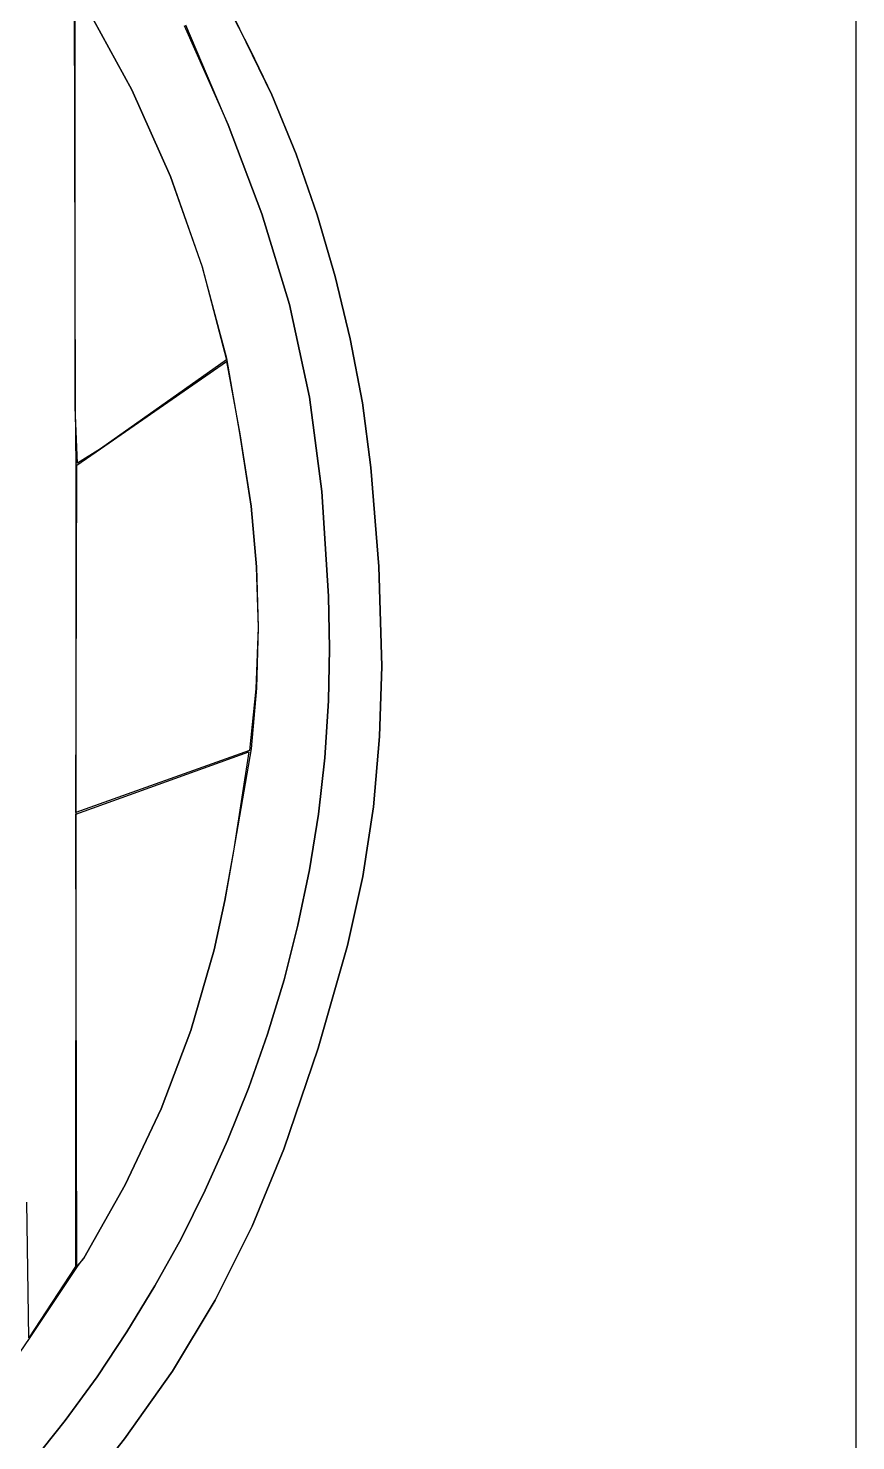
# Model space of a CAD drawing. Extents: x 0 to 265, y 0 to 264.
# Drawn here: x 207 to 264.8, y 73 to 171.7 of the extents above; entities that cross this region are included whole.
import ezdxf

# ---------------------------------------------------------------- set-up
doc = ezdxf.new("R2010")
doc.units = 0

msp = doc.modelspace()

# ---------------------------------------------------------------- linework, layer by layer
at = {"layer": 'Layer 1'}
for p, q in [((264.847583, 264.318417), (264.847583, -0.264583)), ((210.21389, 174.055185), (210.286916, 145.23974)), ((210.286916, 145.23974), (210.270944, 173.984558)), ((214.239162, 167.443635), (211.036514, 173.311247)), ((211.036514, 173.311247), (214.239033, 167.442074)), ((224.036317, 167.076922), (220.88414, 173.524816)), ((220.90284, 173.341527), (222.506901, 170.225878)), ((217.892562, 171.937092), (220.965546, 164.990173)), ((220.965546, 164.990173), (218.011418, 171.962042)), ((222.506901, 170.225878), (224.036317, 167.076922)), ((214.239033, 167.442074), (216.947032, 161.366002)), ((216.948068, 161.378483), (214.239162, 167.443635)), ((225.741274, 162.926169), (224.036317, 167.076922)), ((224.036317, 167.076922), (225.741274, 162.926169)), ((223.336255, 158.768806), (220.965546, 164.990173)), ((220.965546, 164.990173), (223.336255, 158.768806)), ((227.206234, 158.695366), (225.741274, 162.926169)), ((225.741274, 162.926169), (227.206234, 158.695366)), ((216.947032, 161.366002), (219.157004, 155.07292)), ((219.160499, 155.115044), (216.948068, 161.378483)), ((225.25271, 152.428465), (223.336255, 158.768806)), ((223.336255, 158.768806), (225.25271, 152.428465)), ((228.453561, 154.395297), (227.206234, 158.695366)), ((227.206234, 158.695366), (228.453561, 154.395297)), ((219.157004, 155.07292), (220.865439, 148.55272)), ((220.873724, 148.652569), (219.160499, 155.115044)), ((229.505615, 150.036745), (228.453561, 154.395297)), ((228.453561, 154.395297), (229.505615, 150.036745)), ((226.665037, 145.963031), (225.25271, 152.428465)), ((225.25271, 152.428465), (226.665037, 145.963031)), ((230.368047, 145.562555), (229.505615, 150.036745)), ((229.505615, 150.036745), (230.368047, 145.562555)), ((220.865439, 148.55272), (212.061321, 142.349489)), ((212.061321, 142.349489), (220.857155, 148.452872)), ((220.857155, 148.452872), (221.792497, 143.402367)), ((220.865439, 148.55272), (220.865439, 148.55272)), ((221.794568, 143.427329), (220.873724, 148.652569)), ((210.286916, 145.23974), (210.324042, 141.168466)), ((210.433402, 141.329923), (210.286916, 145.23974)), ((227.523358, 139.366382), (226.665037, 145.963031)), ((226.665037, 145.963031), (227.523358, 139.366382)), ((230.946837, 141.046768), (230.368047, 145.562555)), ((230.368047, 145.562555), (230.946837, 141.046768)), ((221.792497, 143.402367), (222.586569, 138.335221)), ((222.586569, 138.335221), (221.794568, 143.427329)), ((210.404625, 141.208629), (212.061321, 142.349489)), ((212.061321, 142.349489), (210.433402, 141.329923)), ((210.324042, 141.168466), (210.32212, 116.809809)), ((210.333989, 116.932476), (210.404625, 141.208629)), ((231.499109, 134.1091), (230.946837, 141.046768)), ((230.946837, 141.046768), (231.499109, 134.1091)), ((227.984874, 132.049862), (227.523358, 139.366382)), ((227.523358, 139.366382), (227.984874, 132.049862)), ((222.962891, 134.099449), (222.586569, 138.335221)), ((222.586569, 138.335221), (222.960598, 134.097789)), ((222.960598, 134.097789), (223.075833, 129.844211)), ((223.094174, 129.85749), (222.962891, 134.099449)), ((231.7183, 127.162475), (231.499109, 134.1091)), ((231.499109, 134.1091), (231.7183, 127.162475)), ((228.056198, 128.385327), (227.984874, 132.049862)), ((227.984874, 132.049862), (228.056198, 128.385327)), ((223.075833, 129.844211), (222.916961, 125.567983)), ((222.978862, 125.612797), (223.094174, 129.85749)), ((227.983665, 124.728793), (228.056198, 128.385327)), ((228.056198, 128.385327), (227.983665, 124.728793)), ((231.559347, 122.232107), (231.7183, 127.162475)), ((231.7183, 127.162475), (231.559347, 122.232107)), ((222.916961, 125.567983), (222.468666, 121.262601)), ((222.615395, 121.368828), (222.978862, 125.612797)), ((227.723087, 120.753243), (227.983665, 124.728793)), ((227.983665, 124.728793), (227.723087, 120.753243)), ((231.124726, 117.323672), (231.559347, 122.232107)), ((231.559347, 122.232107), (231.124726, 117.323672)), ((210.32212, 116.809809), (222.419412, 121.165966)), ((222.468666, 121.262601), (210.333989, 116.932476)), ((222.419412, 121.165966), (221.35671, 114.22716)), ((221.381208, 114.252518), (222.615395, 121.368828)), ((227.279899, 116.814892), (227.723087, 120.753243)), ((227.723087, 120.753243), (227.279899, 116.814892)), ((210.32212, 116.809809), (210.312883, 85.191867)), ((210.396485, 85.232125), (210.32212, 116.809809)), ((210.32212, 116.809809), (210.32212, 116.809809)), ((210.333989, 116.932476), (210.333989, 116.932476)), ((226.656805, 112.914227), (227.279899, 116.814892)), ((227.279899, 116.814892), (226.656805, 112.914227)), ((230.385936, 112.452647), (231.124726, 117.323672)), ((231.124726, 117.323672), (230.385936, 112.452647)), ((221.35671, 114.22716), (220.747675, 110.765767)), ((220.750738, 110.768936), (221.381208, 114.252518)), ((225.856512, 109.051739), (226.656805, 112.914227)), ((226.656805, 112.914227), (225.856512, 109.051739)), ((229.314477, 107.634509), (230.385936, 112.452647)), ((230.385936, 112.452647), (229.314477, 107.634509)), ((220.003703, 107.334172), (220.750738, 110.768936)), ((220.747675, 110.765767), (220.003703, 107.334172)), ((224.881727, 105.227917), (225.856512, 109.051739)), ((225.856512, 109.051739), (224.881727, 105.227917)), ((227.276993, 100.451213), (229.314477, 107.634509)), ((229.314477, 107.634509), (227.276993, 100.451213)), ((218.368317, 101.685179), (220.003703, 107.334172)), ((220.003703, 107.334172), (218.368317, 101.685179)), ((223.735156, 101.44325), (224.881727, 105.227917)), ((224.881727, 105.227917), (223.735156, 101.44325)), ((216.283918, 96.212451), (218.368317, 101.685179)), ((218.368317, 101.685179), (216.283918, 96.212451)), ((222.419505, 97.698227), (223.735156, 101.44325)), ((223.735156, 101.44325), (222.419505, 97.698227)), ((224.865949, 93.388853), (227.276993, 100.451213)), ((227.276993, 100.451213), (224.865949, 93.388853)), ((220.937479, 93.993337), (222.419505, 97.698227)), ((222.419505, 97.698227), (220.937479, 93.993337)), ((213.78203, 90.910743), (216.283918, 96.212451)), ((216.283918, 96.212451), (213.78203, 90.910743)), ((219.378616, 90.522735), (220.937479, 93.993337)), ((220.937479, 93.993337), (219.378616, 90.522735)), ((222.643145, 88.026377), (224.865949, 93.388853)), ((224.865949, 93.388853), (222.643145, 88.026377)), ((210.894177, 85.774808), (213.78203, 90.910743)), ((213.78203, 90.910743), (210.894177, 85.774808)), ((217.685602, 87.13742), (219.378616, 90.522735)), ((219.378616, 90.522735), (217.685602, 87.13742)), ((207.041979, 80.20345), (206.912013, 89.692894)), ((220.061424, 82.847039), (222.643145, 88.026377)), ((222.643145, 88.026377), (220.061424, 82.847039)), ((215.859064, 83.837025), (217.685602, 87.13742)), ((217.685602, 87.13742), (215.859064, 83.837025)), ((210.312883, 85.191867), (207.041979, 80.20345)), ((207.124758, 80.227479), (210.480088, 85.272401)), ((210.894177, 85.774808), (210.396485, 85.232125)), ((210.480088, 85.272401), (210.894177, 85.774808)), ((213.899631, 80.621189), (215.859064, 83.837025)), ((215.859064, 83.837025), (213.899631, 80.621189)), ((217.095939, 77.876851), (220.061424, 82.847039)), ((220.061424, 82.847039), (217.095939, 77.876851)), ((204.916966, 77.010771), (207.124758, 80.227479)), ((207.041979, 80.20345), (207.041979, 80.20345)), ((211.807927, 77.489546), (213.899631, 80.621189)), ((213.899631, 80.621189), (211.807927, 77.489546)), ((209.58458, 74.441734), (211.807927, 77.489546)), ((211.807927, 77.489546), (209.58458, 74.441734)), ((213.721844, 73.141826), (217.095939, 77.876851)), ((217.095939, 77.876851), (213.721844, 73.141826)), ((207.230217, 71.477389), (209.58458, 74.441734)), ((209.58458, 74.441734), (207.230217, 71.477389)), ((208.991082, 67.149676), (213.721844, 73.141826)), ((213.721844, 73.141826), (208.991082, 67.149676))]:
    msp.add_line(p, q, dxfattribs=at)

doc.saveas('drawing.dxf')
